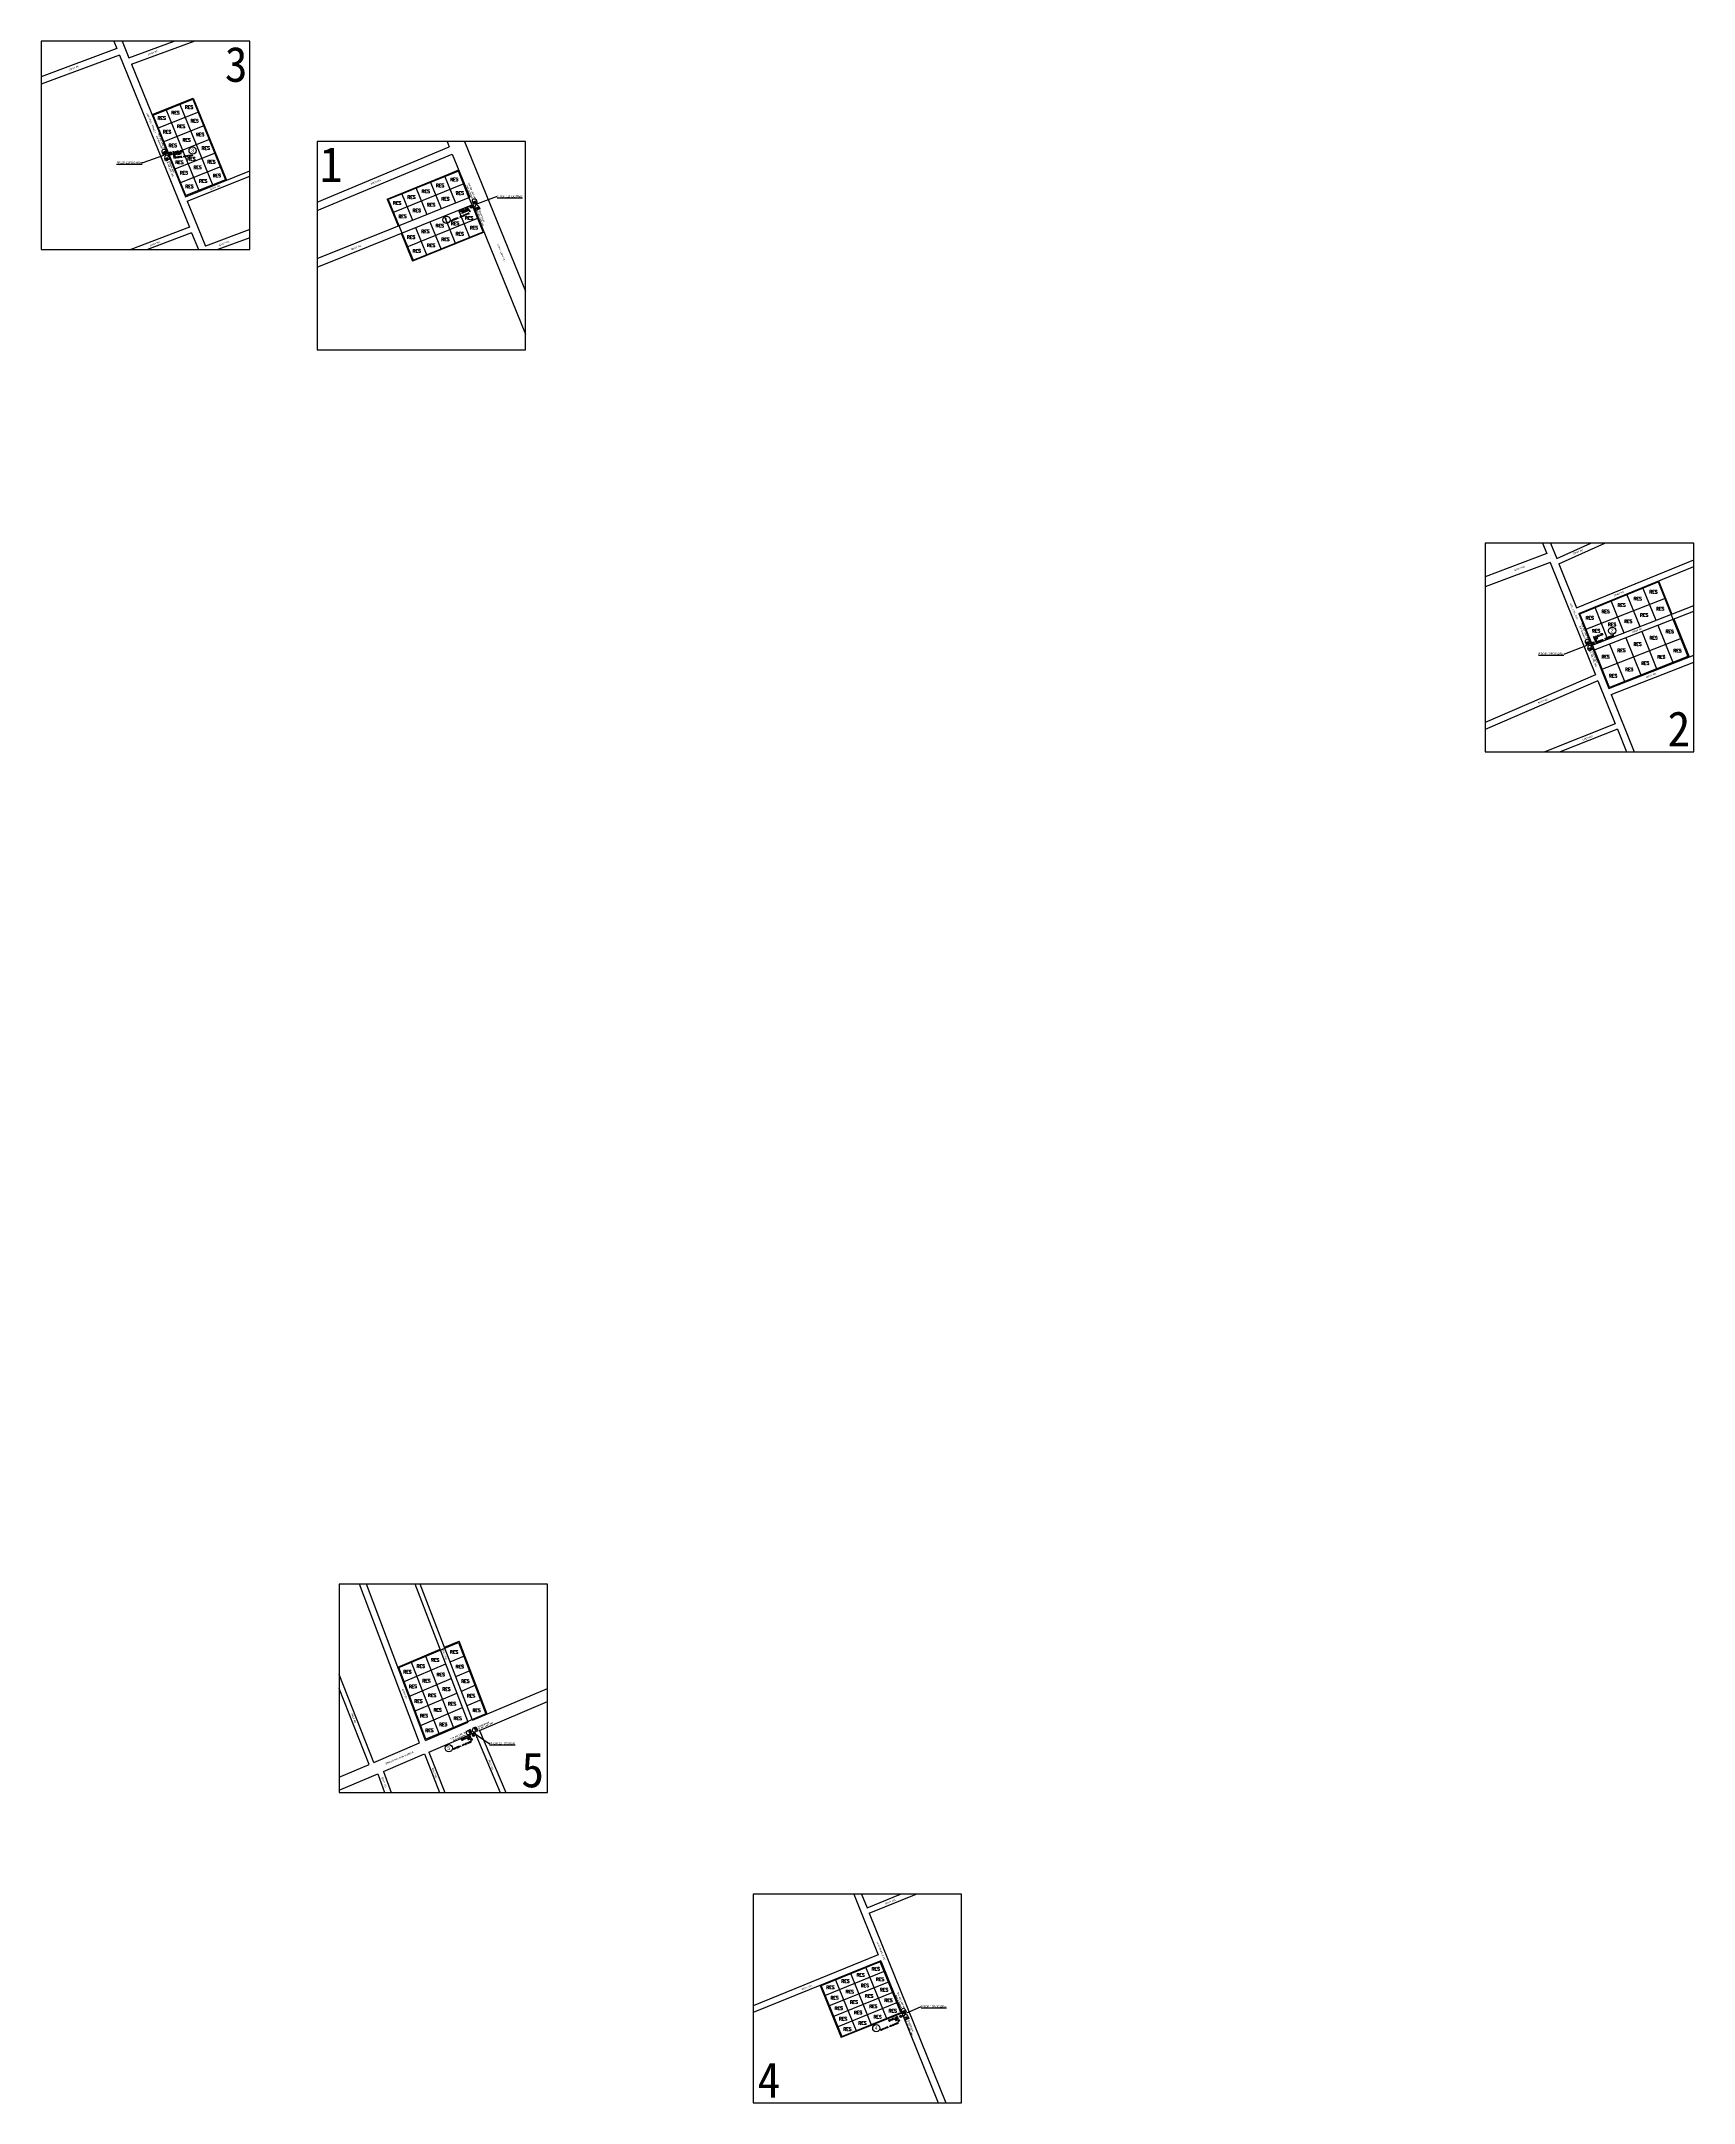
# Model space of a CAD drawing. Header units: metres. Extents: x 0 to 13977865, y -133221 to 11617873.
# Drawn here: x 13878122 to 13879696, y 744572 to 746537 of the extents above; entities that cross this region are included whole.
import ezdxf
from ezdxf import colors
from ezdxf.entities.mleader import LeaderData, LeaderLine
from ezdxf.enums import TextEntityAlignment as Align
from ezdxf.lldxf.tags import DXFTag
from ezdxf.math import Vec2, Vec3

# ---------------------------------------------------------------- set-up
doc = ezdxf.new("R2010")
doc.units = ezdxf.units.M
doc.header["$MEASUREMENT"] = 0
doc.linetypes.add('AERCAB', pattern=[3, 2, -1])
for name, color, linetype in [('1 CORE PRECONNECTED CABLE', 10, 'Continuous'), ('4', 7, 'Continuous'), ('EXPOLE', 7, 'Continuous'), ('GRIDS', 251, 'Continuous'), ('LOT BOUNDARY', 8, 'Continuous'), ('NAP', 6, 'Continuous'), ('NAP BOUNDARY', 5, 'NAP_BOUNDARY'), ('NEW NAP', 1, 'Continuous'), ('P-AERIAL_FOC', 1, 'AERCAB'), ('p-mh', 1, 'Continuous'), ('RTA', 7, 'Continuous'), ('STREET NAME', 2, 'Continuous'), ('t-block', 7, 'Continuous'), ('X-MERALCO-MANILA', 5, 'Continuous'), ('x-mh', 5, 'Continuous'), ('X-POLE', 5, 'Continuous')]:
    doc.layers.add(name, color=color, linetype=linetype)
doc.styles.add('BOLD', font='swisscbo.ttf')
doc.styles.add('ROMANS', font='romans')
doc.styles.add('SIMPLEX', font='simplex')
doc.styles.get("Standard").update_dxf_attribs({"font": 'arial.ttf'})
doc.styles.add('样式 1', font='SimSun.ttf')
tags = doc.linetypes.add('NAP_BOUNDARY', pattern='A,3,-1,["NAP",Standard,S=0.4,R=0,X=-0.73,Y=-0.2],-0.6', length=4.6).pattern_tags.tags
tags[6] = DXFTag(74, 10)

# ---------------------------------------------------------------- blocks, each defined once
blk = doc.blocks.new('EPOLE')
at = {"layer": 'X-MERALCO-MANILA', "lineweight": 0, "ltscale": 0.5}
blk.add_circle((0, -0.1), 1.52, dxfattribs=at)
at = {"layer": 'EXPOLE', "color": 5, "style": 'SIMPLEX'}
blk.add_text('X', height=2.5, rotation=359.1747, dxfattribs=at).set_placement((0, 0), align=Align.MIDDLE)
at = {"layer": 'EXPOLE', "style": 'SIMPLEX'}
blk.add_attdef('POLNO', (1.8, -1), '', height=2, dxfattribs=at)
blk = doc.blocks.new('RTA')
at = {"layer": 'RTA', "color": 5}
blk.add_circle((13970732.4, 788197.1), 3.45, dxfattribs=at)
blk.add_attdef('#', text='', height=3.49).set_placement((13970732.3, 788195.5), align=Align.CENTER)
blk = doc.blocks.new('AS-BUILT NAP')
at = {"layer": '4', "color": 5, "linetype": 'Continuous'}
for p, q in [((-2.1, 2.5), (0.9, 2.4)), ((-2.1, -2.6), (-2.1, 2.5)), ((0.9, -2.6), (-2.1, -2.6))]:
    blk.add_line(p, q, dxfattribs=at)
for points in [[(-2.1, -0.1), (-0.8, -1.3), (-0.8, 1.2), (-2.1, -0.1)], [(-0.8, 0.8), (0.9, 0.8)], [(-0.8, 0.2), (0.9, 0.2)], [(-0.8, -0.4), (0.9, -0.4)], [(-0.8, -0.9), (0.9, -1)]]:
    blk.add_lwpolyline(points, dxfattribs=at)
blk.add_ellipse((0.2, -0.1), major_axis=(3.7, -0.02), ratio=0.690295, start_param=4.896406, end_param=7.669965, dxfattribs=at)
at = {"color": 5, "style": 'BOLD'}
blk.add_attdef('MHTYPE', text='', height=1.65, rotation=359.6755, dxfattribs=at).set_placement((-0.9, 2.4), align=Align.BOTTOM_CENTER)
at = {"style": 'BOLD'}
for tag, p in [('QCY18', (-0.8, 7.3)), ('MHNO', (-0.8, 4.9))]:
    blk.add_attdef(tag, text='', height=1.65, rotation=359.6755, dxfattribs=at).set_placement(p, align=Align.BOTTOM_CENTER)
blk = doc.blocks.new('CONVERGE NAP PROPOSED')
at = {"layer": 'NEW NAP', "linetype": 'Continuous'}
for p, q in [((-184.4, -218), (-181.4, -218)), ((-184.4, -223), (-184.4, -218)), ((-181.4, -223), (-184.4, -223))]:
    blk.add_line(p, q, dxfattribs=at)
for points in [[(-184.4, -220.5), (-183.1, -221.8), (-183.1, -219.2), (-184.4, -220.5)], [(-183.1, -219.6), (-181.4, -219.6)], [(-183.1, -220.2), (-181.4, -220.2)], [(-183.1, -221.1), (-181.4, -221.1)], [(-183.1, -221.7), (-181.4, -221.7)]]:
    blk.add_lwpolyline(points, dxfattribs=at)
blk.add_ellipse((-182.1, -220.5), major_axis=(3.7, 0), ratio=0.690295, start_param=4.896406, end_param=7.669965, dxfattribs=at)
at = {"layer": 'p-mh', "style": 'SIMPLEX'}
for tag, p in [('MHTYPE', (-183.2, -218)), ('MHNO', (-183.2, -215.6))]:
    blk.add_attdef(tag, text='', height=1.65, dxfattribs=at).set_placement(p, align=Align.BOTTOM_CENTER)

msp = doc.modelspace()

# ---------------------------------------------------------------- linework, layer by layer
at = {"color": 0}
for points in [[(13878193.9, 746530), (13878121.8, 746503.1)], [(13878191, 746537), (13878193.9, 746530)], [(13878199, 746537), (13878205.4, 746521.3)], [(13878205.4, 746521.3), (13878248.4, 746537)], [(13878207.9, 746515.1), (13878267.7, 746537)], [(13878196.3, 746523.9), (13878121.8, 746496.1)], [(13878196.3, 746523.9), (13878263, 746359.7)], [(13878207.9, 746515.1), (13878259.2, 746388.9)], [(13878234.4, 746524.8), (13878234.4, 746524.8)], [(13878384.8, 746383.7), (13878510.6, 746436.3)], [(13878384.8, 746375.7), (13878513.4, 746429.4)], [(13878508.5, 746441.5), (13878510.6, 746436.3)], [(13878513.4, 746429.4), (13878530.1, 746388.5)], [(13878525.1, 746441.5), (13878583.4, 746298.7)], [(13878259.2, 746388.9), (13878320.5, 746413.5)], [(13878261, 746384.5), (13878320.5, 746408.3)], [(13878261, 746384.5), (13878278.4, 746341.6)], [(13878384.8, 746329.9), (13878530.1, 746388.5)], [(13878384.8, 746321.6), (13878533, 746381.5)], [(13878533, 746381.5), (13878583.4, 746258)], [(13878263, 746359.7), (13878207.2, 746338.4)], [(13878265.1, 746354.5), (13878223.1, 746338.4)], [(13878265.1, 746354.5), (13878271.6, 746338.4)], [(13878320.5, 746357.5), (13878278.4, 746341.6)], [(13878320.5, 746349.6), (13878290.1, 746338.4)], [(13879552.4, 746058.6), (13879556.3, 746048.8)], [(13879559.9, 746058.6), (13879565.8, 746044)], [(13879565.8, 746044), (13879598.4, 746058.6)], [(13879567.8, 746039), (13879611.6, 746058.6)], [(13879556.3, 746048.8), (13879497.7, 746026.7)], [(13879559.7, 746040.3), (13879497.7, 746017)], [(13879559.7, 746040.3), (13879602.8, 745933.1)], [(13879567.8, 746039), (13879584.6, 745997.2)], [(13879584.6, 745997.2), (13879696.4, 746042.8)], [(13879586.8, 745991.7), (13879696.4, 746036.4)], [(13879599, 745961.2), (13879696.4, 745999.3)], [(13879586.8, 745991.7), (13879599, 745961.2)], [(13879600.9, 745956.6), (13879696.4, 745993.9)], [(13879600.9, 745956.6), (13879615.5, 745920.2)], [(13879615.5, 745920.2), (13879696.4, 745952)], [(13879617.8, 745914.5), (13879696.4, 745945.4)], [(13879602.8, 745933.1), (13879497.7, 745887.7)], [(13879605, 745927.6), (13879497.7, 745881.2)], [(13879605, 745927.6), (13879621.6, 745886.5)], [(13879617.8, 745914.5), (13879639.7, 745860)], [(13879621.6, 745886.5), (13879554.4, 745860)], [(13879623.6, 745881.4), (13879569.2, 745860)], [(13879623.6, 745881.4), (13879632.2, 745860)], [(13878482.1, 744915.3), (13878425, 745066.6)], [(13878488, 744917.8), (13878431.9, 745066.6)], [(13878528.6, 744935.1), (13878478, 745066.6)], [(13878532.9, 744937), (13878483, 745066.6)], [(13878438.7, 744896.8), (13878405.6, 744980.7)], [(13878434.2, 744894.9), (13878405.6, 744967.3)], [(13878532.9, 744937), (13878604.2, 744967.3)], [(13878539.5, 744927.3), (13878604.2, 744954.8)], [(13878488, 744917.8), (13878528.6, 744935.1)], [(13878491.2, 744906.7), (13878534.9, 744925.3)], [(13878534.9, 744925.3), (13878559, 744868)], [(13878539.5, 744927.3), (13878564.5, 744868)], [(13878438.7, 744896.8), (13878482.1, 744915.3)], [(13878447.8, 744888.2), (13878487, 744904.9)], [(13878487, 744904.9), (13878501.4, 744868)], [(13878491.2, 744906.7), (13878506.4, 744868)], [(13878405.6, 744882.7), (13878434.2, 744894.9)], [(13878405.6, 744870.2), (13878442.5, 744885.9)], [(13878442.5, 744885.9), (13878449, 744868)], [(13878447.8, 744888.2), (13878455.1, 744868)], [(13878896.1, 744771.1), (13878919.4, 744713.3)], [(13878903.5, 744771.1), (13878908.7, 744758.3)], [(13878908.7, 744758.3), (13878940.5, 744771.1)], [(13878910.7, 744753.1), (13878955.4, 744771.1)], [(13878910.8, 744753.1), (13878983.7, 744572.4)], [(13878919.4, 744713.3), (13878800.1, 744664.9)], [(13878921.7, 744707.8), (13878800.1, 744658.4)], [(13878921.7, 744707.8), (13878976.4, 744572.4)]]:
    msp.add_lwpolyline(points, dxfattribs=at)
at = {"layer": 'GRIDS', "color": 4, "linetype": 'Continuous', "transparency": 33554687}
for points in [[(13878121.8, 746338.4), (13878320.5, 746338.4), (13878320.5, 746537), (13878121.8, 746537)], [(13878384.8, 746242.9), (13878583.4, 746242.9), (13878583.4, 746441.5), (13878384.8, 746441.5)], [(13879497.7, 745860), (13879696.4, 745860), (13879696.4, 746058.6), (13879497.7, 746058.6)], [(13878405.6, 744868), (13878604.2, 744868), (13878604.2, 745066.6), (13878405.6, 745066.6)], [(13878800.1, 744572.4), (13878998.7, 744572.4), (13878998.7, 744771.1), (13878800.1, 744771.1)]]:
    msp.add_lwpolyline(points, close=True, dxfattribs=at)
at = {"layer": 'LOT BOUNDARY'}
for points in [[(13878227.4, 746467.1), (13878266.6, 746482.8)], [(13878232.7, 746454.1), (13878271.9, 746469.8)], [(13878240.5, 746472.4), (13878272.2, 746394.2)], [(13878253.5, 746477.6), (13878285.3, 746399.4)], [(13878266.6, 746482.8), (13878298.4, 746404.6)], [(13878238, 746441.1), (13878277.2, 746456.8)], [(13878243.3, 746428), (13878282.5, 746443.7)], [(13878248.6, 746415), (13878287.8, 746430.7)], [(13878253.9, 746402), (13878293.1, 746417.7)], [(13878451.5, 746386.6), (13878506, 746408.9), (13878519.7, 746414.4)], [(13878456.7, 746373.9), (13878524.9, 746401.4)], [(13878465.1, 746392.2), (13878475.6, 746366.5)], [(13878478.7, 746397.7), (13878489.2, 746372)], [(13878492.4, 746403.3), (13878502.9, 746377.5)], [(13878506, 746408.9), (13878516.5, 746383)], [(13878451.5, 746386.6), (13878461.9, 746361)], [(13878505.8, 746370.5), (13878516.6, 746343.9)], [(13878519.4, 746376), (13878530.3, 746349.4)], [(13878464.8, 746354), (13878475.7, 746327.3)], [(13878538.3, 746368.5), (13878470.2, 746340.8)], [(13878543.8, 746355), (13878475.7, 746327.3)], [(13878478.5, 746359.5), (13878489.3, 746332.8)], [(13878492.1, 746365), (13878503, 746338.4)], [(13879647.6, 746016.5), (13879660.2, 745985.2)], [(13879662.8, 746022.7), (13879675.5, 745991.1)], [(13879592.9, 745976.4), (13879669.3, 746006.4)], [(13879602, 745997.8), (13879614.3, 745967.2)], [(13879617.2, 746004.1), (13879629.6, 745973.2)], [(13879632.4, 746010.3), (13879644.9, 745979.2)], [(13879662, 745980.5), (13879676.6, 745944.2)], [(13879677.3, 745986.5), (13879691.9, 745950.3)], [(13879608.2, 745938.4), (13879684.6, 745968.3)], [(13879616.2, 745962.6), (13879630.8, 745926.2)], [(13879631.5, 745968.5), (13879646.1, 745932.2)], [(13879646.8, 745974.5), (13879661.3, 745938.2)], [(13878461.7, 744987.5), (13878501.8, 745004.6)], [(13878514.9, 744929.3), (13878488.1, 744998.8)], [(13878506.2, 745006.5), (13878519.9, 745012.3)], [(13878511.5, 744992.6), (13878525.2, 744998.4)], [(13878546.6, 744942.8), (13878519.9, 745012.3)], [(13878467, 744973.6), (13878507.2, 744990.7)], [(13878472.2, 744959.6), (13878512.5, 744976.8)], [(13878501.2, 744923.4), (13878474.4, 744992.9)], [(13878516.9, 744978.7), (13878530.6, 744984.5)], [(13878477.5, 744945.7), (13878517.9, 744962.9)], [(13878522.2, 744964.8), (13878535.9, 744970.6)], [(13878527.6, 744950.9), (13878541.3, 744956.7)], [(13878482.7, 744931.8), (13878523.2, 744949)], [(13878907.3, 744701.9), (13878927.4, 744652.1)], [(13878864, 744684.3), (13878884.1, 744634.5)], [(13878925.7, 744697.8), (13878868, 744674.4)], [(13878929.7, 744687.8), (13878872, 744664.4)], [(13878878.4, 744690.2), (13878898.5, 744640.3)], [(13878892.8, 744696), (13878913, 744646.2)], [(13878933.8, 744677.9), (13878876, 744654.4)], [(13878937.8, 744667.9), (13878880.1, 744644.5)], [(13878941.8, 744657.9), (13878884.1, 744634.5)]]:
    msp.add_lwpolyline(points, dxfattribs=at)
at = {"layer": 'NAP BOUNDARY'}
for points in [[(13878228.5, 746466.7), (13878266.2, 746481.8), (13878297.3, 746405.1), (13878259.6, 746390)], [(13878476.1, 746328.3), (13878542.8, 746355.4), (13878532.3, 746381.2), (13878529.4, 746388.2), (13878519.3, 746413.3), (13878452.5, 746386.2), (13878465.5, 746354.3)], [(13879587.8, 745991.2), (13879662.3, 746021.7), (13879674.7, 745990.8), (13879676.5, 745986.2), (13879690.8, 745950.7), (13879616, 745921.2), (13879601.7, 745956.9), (13879599.8, 745961.5)], [(13878462.7, 744987.1), (13878502.1, 745003.9), (13878506.5, 745005.7), (13878519.4, 745011.2), (13878545.6, 744943.2), (13878532.6, 744937.7), (13878528.3, 744935.9), (13878488.4, 744918.9)], [(13878865, 744683.9), (13878884.5, 744635.5), (13878940.8, 744658.4), (13878921.2, 744706.7)]]:
    msp.add_lwpolyline(points, close=True, dxfattribs=at)
at = {"layer": 'P-AERIAL_FOC'}
for points in [[(13878239.9, 746429.6), (13878240.6, 746428.2)], [(13878535.5, 746382.4), (13878536.1, 746381.1)], [(13879596, 745962.6), (13879596.6, 745961.2)], [(13878531.2, 744926.2), (13878532.6, 744926.8)], [(13878944.4, 744657.9), (13878945, 744656.5)]]:
    msp.add_lwpolyline(points, dxfattribs=at)

# ---------------------------------------------------------------- block references
at = {"layer": 'NAP', "color": 1}
ref = msp.add_blockref('AS-BUILT NAP', (13878241.6, 746425.3), dxfattribs=dict(at, xscale=0.8000000000000015, yscale=0.8000000000000015, zscale=0.8000000000000015, rotation=111.5554593022758))
ref.add_attrib('MHNO', 'TCR_002_L822_N01', dxfattribs={"layer": 'p-mh', "color": 5, "height": 1.32, "rotation": 291.231, "style": 'BOLD'}).set_placement((13878243.3, 746415.8), align=Align.BOTTOM_CENTER)
ref.add_attrib('MHTYPE', 'SOURCE NAP', dxfattribs={"layer": 'p-mh', "color": 5, "height": 1.32, "rotation": 291.231, "style": 'BOLD'}).set_placement((13878244.9, 746417), align=Align.BOTTOM_CENTER)
ref = msp.add_blockref('AS-BUILT NAP', (13878537.2, 746378.1), dxfattribs=dict(at, xscale=0.8000000000000015, yscale=0.8000000000000015, zscale=0.8000000000000015, rotation=111.5554593022758))
ref.add_attrib('MHNO', 'TCR_002_L919_N01', dxfattribs={"layer": 'p-mh', "color": 5, "height": 1.32, "rotation": 291.231, "style": 'BOLD'}).set_placement((13878538.9, 746368.7), align=Align.BOTTOM_CENTER)
ref.add_attrib('MHTYPE', 'SOURCE NAP', dxfattribs={"layer": 'p-mh', "color": 5, "height": 1.32, "rotation": 291.231, "style": 'BOLD'}).set_placement((13878540.5, 746369.9), align=Align.BOTTOM_CENTER)
ref = msp.add_blockref('AS-BUILT NAP', (13879597.6, 745958.3), dxfattribs=dict(at, xscale=0.8000000000000015, yscale=0.8000000000000015, zscale=0.8000000000000015, rotation=111.5554593022758))
ref.add_attrib('MHNO', 'TCR_002_L961_N03', dxfattribs={"layer": 'p-mh', "color": 5, "height": 1.32, "rotation": 291.231, "style": 'BOLD'}).set_placement((13879599.3, 745948.8), align=Align.BOTTOM_CENTER)
ref.add_attrib('MHTYPE', 'SOURCE NAP', dxfattribs={"layer": 'p-mh', "color": 5, "height": 1.32, "rotation": 291.231, "style": 'BOLD'}).set_placement((13879600.9, 745950), align=Align.BOTTOM_CENTER)
ref = msp.add_blockref('AS-BUILT NAP', (13878535.4, 744928.1), dxfattribs=dict(at, xscale=0.8000000000000012, yscale=0.8000000000000012, zscale=0.8000000000000012, rotation=204.0839483007612))
ref.add_attrib('MHNO', 'TCR_002_L847_N02', dxfattribs={"layer": 'p-mh', "color": 5, "height": 1.32, "rotation": 23.7595, "style": 'BOLD'}).set_placement((13878544.8, 744930.2), align=Align.BOTTOM_CENTER)
ref.add_attrib('MHTYPE', 'SOURCE NAP', dxfattribs={"layer": 'p-mh', "color": 5, "height": 1.32, "rotation": 23.7595, "style": 'BOLD'}).set_placement((13878543.5, 744931.7), align=Align.BOTTOM_CENTER)
ref = msp.add_blockref('AS-BUILT NAP', (13878946, 744653.6), dxfattribs=dict(at, xscale=0.8000000000000015, yscale=0.8000000000000015, zscale=0.8000000000000015, rotation=111.5554593022758))
ref.add_attrib('MHNO', 'TCR_002_L842_N02', dxfattribs={"layer": 'p-mh', "color": 5, "height": 1.32, "rotation": 291.231, "style": 'BOLD'}).set_placement((13878947.7, 744644.2), align=Align.BOTTOM_CENTER)
ref.add_attrib('MHTYPE', 'SOURCE NAP', dxfattribs={"layer": 'p-mh', "color": 5, "height": 1.32, "rotation": 291.231, "style": 'BOLD'}).set_placement((13878949.3, 744645.3), align=Align.BOTTOM_CENTER)
at = {"layer": 'NEW NAP'}
ref = msp.add_blockref('CONVERGE NAP PROPOSED', (13878345.7, 746633.8), dxfattribs=dict(at, xscale=-0.8000000000000009, yscale=0.8, zscale=0.8000000000000002, rotation=292.7078616367053))
ref.add_attrib('MHTYPE', 'TCR_002_L822_N03', dxfattribs={"layer": 'p-mh', "color": 0, "height": 1.32, "rotation": 292.7079, "style": 'BOLD'}).set_placement((13878235.7, 746440.9), align=Align.BOTTOM_CENTER)
ref.add_attrib('MHNO', 'NAP AUGMENT', dxfattribs={"layer": 'x-mh', "color": 0, "height": 1.32, "rotation": 292.7079, "style": 'BOLD'}).set_placement((13878233.4, 746440.1), align=Align.BOTTOM_CENTER)
ref = msp.add_blockref('CONVERGE NAP PROPOSED', (13878641.3, 746586.6), dxfattribs=dict(at, xscale=-0.8000000000000009, yscale=0.8, zscale=0.8000000000000002, rotation=292.7078616367053))
ref.add_attrib('MHTYPE', 'TCR_002_L919_N03', dxfattribs={"layer": 'p-mh', "color": 0, "height": 1.32, "rotation": 292.7079, "style": 'BOLD'}).set_placement((13878531.3, 746393.8), align=Align.BOTTOM_CENTER)
ref.add_attrib('MHNO', 'NAP AUGMENT', dxfattribs={"layer": 'x-mh', "color": 0, "height": 1.32, "rotation": 292.7079, "style": 'BOLD'}).set_placement((13878529, 746393), align=Align.BOTTOM_CENTER)
ref = msp.add_blockref('CONVERGE NAP PROPOSED', (13879704.8, 746165.1), dxfattribs=dict(at, xscale=-0.8000000000000009, yscale=0.8, zscale=0.8000000000000002, rotation=291.8458867440829))
ref.add_attrib('MHTYPE', 'TCR_002_L962_N01', dxfattribs={"layer": 'p-mh', "color": 0, "height": 1.32, "rotation": 291.8459, "style": 'BOLD'}).set_placement((13879591.6, 745973.9), align=Align.BOTTOM_CENTER)
ref.add_attrib('MHNO', 'NAP AUGMENT', dxfattribs={"layer": 'x-mh', "color": 0, "height": 1.32, "rotation": 291.8459, "style": 'BOLD'}).set_placement((13879589.3, 745973.1), align=Align.BOTTOM_CENTER)
ref = msp.add_blockref('CONVERGE NAP PROPOSED', (13878324.6, 745027), dxfattribs=dict(at, xscale=-0.8000000000000003, yscale=0.8000000000000002, zscale=0.8000000000000002, rotation=24.0923225503766))
ref.add_attrib('MHTYPE', 'TCR_002_L847_N04', dxfattribs={"layer": 'p-mh', "color": 0, "height": 1.32, "rotation": 24.0923, "style": 'BOLD'}).set_placement((13878520, 744921.7), align=Align.BOTTOM_CENTER)
ref.add_attrib('MHNO', 'NAP AUGMENT', dxfattribs={"layer": 'x-mh', "color": 0, "height": 1.32, "rotation": 24.0923, "style": 'BOLD'}).set_placement((13878520.8, 744919.4), align=Align.BOTTOM_CENTER)
ref = msp.add_blockref('CONVERGE NAP PROPOSED', (13879050.2, 744862.1), dxfattribs=dict(at, xscale=-0.8000000000000009, yscale=0.8, zscale=0.8000000000000002, rotation=292.7078616367053))
ref.add_attrib('MHTYPE', 'TCR_002_L842_N04', dxfattribs={"layer": 'p-mh', "color": 0, "height": 1.32, "rotation": 292.7079, "style": 'BOLD'}).set_placement((13878940.1, 744669.3), align=Align.BOTTOM_CENTER)
ref.add_attrib('MHNO', 'NAP AUGMENT', dxfattribs={"layer": 'x-mh', "color": 0, "height": 1.32, "rotation": 292.7079, "style": 'BOLD'}).set_placement((13878937.8, 744668.4), align=Align.BOTTOM_CENTER)
at = {"layer": 'RTA'}
for p, values in [((-92466.3, -41764.3), {'#': '3'}), ((-92224.4, -41830.2), {'#': '1'}), ((-91113.7, -42221.8), {'#': '2'}), ((-92222.2, -43286.8), {'#': '5'}), ((-91814.9, -43553.6), {'#': '4'})]:
    msp.add_blockref('RTA', p, dxfattribs=at).add_auto_attribs(values)
at = {"layer": 'X-POLE'}
ref = msp.add_blockref('EPOLE', (13878244.9, 746430.5), dxfattribs=dict(at, xscale=0.8000000000000008, yscale=0.8000000000000008, zscale=0.8000000000000008, rotation=7.084249880419821))
ref.add_attrib('OWNER', 'SUKELCO', (13878247.1, 746430.3), dxfattribs={"color": 7, "height": 1.6, "rotation": 7.0842, "style": 'SIMPLEX'})
ref.add_attrib('POLNO', '251594', (13878247.4, 746428.3), dxfattribs={"color": 7, "height": 1.6, "rotation": 7.0842, "style": 'SIMPLEX'})
ref.add_attrib('TYPE', 'CC', (13878247.7, 746427), dxfattribs={"color": 7, "height": 1.2, "rotation": 7.0842, "style": 'SIMPLEX'})
ref.add_attrib('DA', '6.690040, 124.670341', (13878248, 746425.4), dxfattribs={"color": 7, "height": 1.2, "rotation": 7.0842, "style": 'SIMPLEX'})
ref = msp.add_blockref('EPOLE', (13878531.4, 746379.1), dxfattribs=dict(at, xscale=-0.8000000000000008, yscale=0.8000000000000006, zscale=0.8000000000000006, rotation=22.37589101480184))
ref.add_attrib('OWNER', 'SUKELCO', (13878520.1, 746374), dxfattribs={"color": 7, "height": 1.6, "rotation": 22.3759, "style": 'SIMPLEX'})
ref.add_attrib('POLNO', '250658', (13878522.5, 746372.8), dxfattribs={"color": 7, "height": 1.6, "rotation": 22.3759, "style": 'SIMPLEX'})
ref.add_attrib('TYPE', 'W', (13878529.9, 746374.3), dxfattribs={"color": 7, "height": 1.2, "rotation": 22.3759, "style": 'SIMPLEX'})
ref.add_attrib('DA', '6.689601, 124.672948', (13878512.3, 746365.3), dxfattribs={"color": 7, "height": 1.2, "rotation": 22.3759, "style": 'SIMPLEX'})
ref = msp.add_blockref('EPOLE', (13879600.6, 745963.6), dxfattribs=dict(at, xscale=0.8000000000000006, yscale=0.8000000000000006, zscale=0.8000000000000006, rotation=22.04846689538865))
ref.add_attrib('OWNER', 'SUKELCO', (13879601, 745967.8), dxfattribs={"color": 7, "height": 1.6, "rotation": 22.0485, "style": 'SIMPLEX'})
ref.add_attrib('POLNO', 'NPT', (13879601.8, 745965.9), dxfattribs={"color": 7, "height": 1.6, "rotation": 22.0485, "style": 'SIMPLEX'})
ref.add_attrib('TYPE', 'CC', (13879602.4, 745964.7), dxfattribs={"color": 7, "height": 1.2, "rotation": 22.0485, "style": 'SIMPLEX'})
ref.add_attrib('DA', '6.685809, 124.682534', (13879603.1, 745963.2), dxfattribs={"color": 7, "height": 1.2, "rotation": 22.0485, "style": 'SIMPLEX'})
ref = msp.add_blockref('EPOLE', (13878533.7, 744922.7), dxfattribs=dict(at, xscale=-0.8000000000000009, yscale=0.8000000000000006, zscale=0.8000000000000006, rotation=22.37589101480184))
ref.add_attrib('OWNER', 'SUKELCO', (13878522.2, 744917.5), dxfattribs={"color": 7, "height": 1.6, "rotation": 22.3759, "style": 'SIMPLEX'})
ref.add_attrib('POLNO', 'NPT', (13878528.5, 744917.9), dxfattribs={"color": 7, "height": 1.6, "rotation": 22.3759, "style": 'SIMPLEX'})
ref.add_attrib('TYPE', 'CC', (13878531.1, 744917.5), dxfattribs={"color": 7, "height": 1.2, "rotation": 22.3759, "style": 'SIMPLEX'})
ref.add_attrib('DA', '6.676584, 124.672962', (13878514.5, 744908.9), dxfattribs={"color": 7, "height": 1.2, "rotation": 22.3759, "style": 'SIMPLEX'})
ref = msp.add_blockref('EPOLE', (13878940.8, 744654.9), dxfattribs=dict(at, xscale=-0.8000000000000009, yscale=0.8000000000000006, zscale=0.8000000000000006, rotation=22.37589101480184))
ref.add_attrib('OWNER', 'SUKELCO', (13878929.3, 744649.7), dxfattribs={"color": 7, "height": 1.6, "rotation": 22.3759, "style": 'SIMPLEX'})
ref.add_attrib('POLNO', 'NPT', (13878935.7, 744650.1), dxfattribs={"color": 7, "height": 1.6, "rotation": 22.3759, "style": 'SIMPLEX'})
ref.add_attrib('TYPE', 'CC', (13878938.2, 744649.7), dxfattribs={"color": 7, "height": 1.2, "rotation": 22.3759, "style": 'SIMPLEX'})
ref.add_attrib('DA', '6.674190, 124.676621', (13878921.7, 744641.1), dxfattribs={"color": 7, "height": 1.2, "rotation": 22.3759, "style": 'SIMPLEX'})

# ---------------------------------------------------------------- texts
at = {"layer": 'LOT BOUNDARY', "char_height": 3.02, "width": 55.271, "attachment_point": 2, "rotation": 0.6682, "style": 'ROMANS'}
for insert in [(13878249.7, 746470.5), (13878262.7, 746475.7), (13878236.6, 746465.3), (13878241.8, 746452.2), (13878255, 746457.4), (13878268, 746462.7), (13878273.3, 746449.6), (13878247.2, 746439.2), (13878260.3, 746444.4), (13878278.6, 746436.7), (13878253.4, 746423.1), (13878257.8, 746413.1), (13878264.9, 746426.4), (13878270.8, 746418.3), (13878283.9, 746423.6), (13878289.2, 746410.5), (13878263.1, 746400.1), (13878276.1, 746405.3), (13878474.5, 746390), (13878488.2, 746395.5), (13878501.8, 746401.1), (13878515.4, 746406.7), (13878520.7, 746393.8), (13878460.9, 746384.4), (13878466.1, 746371.6), (13878479.7, 746377.2), (13878493.4, 746382.7), (13878507, 746388.3), (13878529.5, 746370.1), (13878474.2, 746351.8), (13878487.9, 746357.3), (13878501.5, 746362.8), (13878516.2, 746364.9), (13878520.6, 746355), (13878534.1, 746360.8), (13878479.6, 746338.7), (13878493.3, 746344), (13878506.9, 746349.7), (13879627.6, 746001.2), (13879642.9, 746007.3), (13879657.9, 746013.8), (13879664.4, 745997.7), (13879597.2, 745989), (13879612.4, 745995.1), (13879618.6, 745982.7), (13879633.9, 745985.7), (13879649.1, 745991.7), (13879603.4, 745976.6), (13879627.5, 745958), (13879642.8, 745964), (13879658.1, 745970), (13879673.4, 745976), (13879680.7, 745957.8), (13879612.3, 745952), (13879634.9, 745939.8), (13879650.1, 745945.8), (13879665.4, 745951.8), (13879619.6, 745933.8), (13878497.2, 744995.9), (13878515.2, 745003.5), (13878470.7, 744984.6), (13878483.5, 744990), (13878488.8, 744976.1), (13878502.5, 744982), (13878520.6, 744989.6), (13878525.9, 744975.7), (13878476, 744970.7), (13878481.2, 744956.7), (13878494.2, 744962.2), (13878507.9, 744968.1), (13878531.3, 744961.8), (13878486.5, 744942.8), (13878499.5, 744948.3), (13878513.2, 744954.2), (13878518.6, 744940.3), (13878536.6, 744947.9), (13878491.7, 744928.8), (13878504.9, 744934.4), (13878917, 744701.5), (13878873.7, 744683.9), (13878888.1, 744689.8), (13878902.5, 744695.7), (13878906.6, 744685.7), (13878921, 744691.6), (13878925, 744681.6), (13878877.7, 744674), (13878881.7, 744664), (13878892.1, 744679.8), (13878896.2, 744669.9), (13878910.6, 744675.7), (13878914.6, 744665.8), (13878929.1, 744671.6), (13878933.1, 744661.6), (13878885.8, 744654), (13878889.9, 744644.1), (13878900.2, 744659.9), (13878904.2, 744649.9), (13878918.7, 744655.8)]:
    msp.add_mtext('RES', dxfattribs=dict(at, insert=insert))
at = {"layer": 'STREET NAME', "attachment_point": 1}
for s, width, insert, char_height, rotation in [('BRGY RD.', 24.977, (13878223.3, 746525), 1.58, 21.3638), ('BRGY RD.', 24.977, (13878148.3, 746510.5), 1.58, 21.3638), ('MARTINES STREET', 24.977, (13878223.3, 746469), 1.584, 292.6199), ('BRGY RD.', 24.977, (13878282.7, 746396.5), 1.58, 21.3638), ('BRGY RD.', 24.977, (13878435.4, 746401.5), 1.58, 23.4296), ('BRGY RD.', 24.977, (13878225.2, 746342.9), 1.58, 21.3638), ('BRGY RD.', 24.977, (13878290.8, 746343.2), 1.58, 21.3638), ('BRGY RD.', 24.977, (13878416.9, 746339.3), 1.58, 21.3638), ('LAPU - LAPU ST.', 24.977, (13878557.5, 746344), 1.584, 292.6199), ('BRGY RD.', 24.977, (13879525.3, 746033.5), 1.58, 21.3638), ('BRGY RD.', 24.977, (13879581.3, 746049.3), 1.58, 21.3638), ('GEN. LUNA EXT.', 24.977, (13879579.6, 746001.8), 1.584, 292.9071), ('BRGY RD.', 24.977, (13879620, 746009.4), 1.58, 21.3638), ('BRGY RD.', 24.977, (13879637.5, 745974.5), 1.58, 21.3638), ('BRGY RD.', 24.977, (13879650.7, 745931.5), 1.58, 21.3638), ('BRGY RD.', 24.977, (13879547.7, 745907), 1.58, 21.3638), ('BRGY RD.', 24.977, (13879590.2, 745871.9), 1.58, 21.3638), ('BRGY RD.', 24.977, (13878505.2, 745004.7), 1.58, 290.5542), ('BRGY RD.', 24.977, (13878466.9, 744967.1), 1.58, 290.5542), ('BRGY RD.', 24.977, (13878418.5, 744943.9), 1.58, 290.5542), ('BRGY ROAD NEW ISABELA', 29.995, (13878449.7, 744896.2), 1.584, 23.1236), ('BRGY RD.', 24.977, (13878549.4, 744899.6), 1.58, 290.5542), ('BRGY RD.', 24.977, (13878447.5, 744882.8), 1.58, 290.5542), ('BRGY RD.', 24.977, (13878495.4, 744891.9), 1.58, 290.5542), ('BRGY RD.', 24.977, (13878925.9, 744762.8), 1.58, 21.3638), ('NEW ISABELA RD.', 24.977, (13878919.1, 744726), 1.584, 292.6199), ('BRGY RD.', 24.977, (13878846.2, 744681.1), 1.58, 21.3638)]:
    msp.add_mtext_dynamic_manual_height_columns(s, width=width, gutter_width=7.92, heights=[0], dxfattribs=dict(at, insert=insert, char_height=char_height, rotation=rotation))
at = {"layer": 't-block', "char_height": 33.492, "width": 97.051, "attachment_point": 2, "style": '样式 1'}
for s, insert in [('\\pxsm0.9;{\\W0.95;3}', (13878307.6, 746531.8)), ('\\pxsm0.9;{\\W0.95;1}', (13878398, 746436.3)), ('\\pxsm0.9;{\\W0.95;2}', (13879682.2, 745898.5)), ('\\pxsm0.9;{\\W0.95;5}', (13878590.1, 744906.5)), ('\\pxsm0.9;{\\W0.95;4}', (13878815.1, 744610.9))]:
    msp.add_mtext(s, dxfattribs=dict(at, insert=insert))

# ---------------------------------------------------------------- leaders
at = {"layer": '1 CORE PRECONNECTED CABLE', "transparency": 33554687}
ml = msp.add_multileader_mtext('Standard', dxfattribs=at)
ml.set_content('{\\LPROP.12FOC@5m}', color=256)
ml.set_leader_properties()
ml.build(insert=Vec2(0, 0))
ml.multileader.update_dxf_attribs({"dogleg_length": 0.36, "arrow_head_size": 2})
ctx = ml.context
ctx.base_point, ctx.char_height, ctx.arrow_head_size, ctx.landing_gap_size, ctx.plane_origin = Vec3(13878194, 746421), 2, 2, 0.09, Vec3(13878264.7, 746408)
ctx.text_align_type = 2
notes = []
notes.append((ctx, [(1, (1, 1, 0), (13878218.5, 746421), (-1, 0), 0.36, [(0, [(13878240.2, 746428.9)], 0, [])])]))
ctx.mtext.insert, ctx.mtext.alignment, ctx.mtext.flow_direction = Vec3(13878218.1, 746422.3), 3, 5
ml = msp.add_multileader_mtext('Standard', dxfattribs=at)
ml.set_content('{\\LPROP.12FOC@5m}', color=256)
ml.set_leader_properties()
ml.build(insert=Vec2(0, 0))
ml.multileader.update_dxf_attribs({"dogleg_length": 0.36, "arrow_head_size": 2})
ctx = ml.context
ctx.base_point, ctx.char_height, ctx.arrow_head_size, ctx.landing_gap_size, ctx.plane_origin = Vec3(13878556, 746389), 2, 2, 0.09, Vec3(13878569.1, 746365.5)
notes.append((ctx, [(0, (1, 1, 0), (13878555.6, 746389), (1, 0), 0.36, [(0, [(13878535.8, 746381.7)], 0, [])])]))
ctx.mtext.insert, ctx.mtext.flow_direction = Vec3(13878556.1, 746390.3), 5
ml = msp.add_multileader_mtext('Standard', dxfattribs=at)
ml.set_content('{\\LPROP.12FOC@5m}', color=256)
ml.set_leader_properties()
ml.build(insert=Vec2(0, 0))
ml.multileader.update_dxf_attribs({"dogleg_length": 0.36, "arrow_head_size": 2})
ctx = ml.context
ctx.base_point, ctx.char_height, ctx.arrow_head_size, ctx.landing_gap_size, ctx.plane_origin = Vec3(13879548.6, 745953), 2, 2, 0.09, Vec3(13879629.5, 745946.3)
ctx.text_align_type = 2
notes.append((ctx, [(1, (1, 1, 0), (13879573.1, 745953), (-1, 0), 0.36, [(0, [(13879596.3, 745961.9)], 0, [])])]))
ctx.mtext.insert, ctx.mtext.alignment, ctx.mtext.flow_direction = Vec3(13879572.7, 745954.3), 3, 5
ml = msp.add_multileader_mtext('Standard', dxfattribs=at)
ml.set_content('{\\LPROP.12FOC@5m}', color=256)
ml.set_leader_properties()
ml.build(insert=Vec2(0, 0))
ml.multileader.update_dxf_attribs({"dogleg_length": 0.36, "arrow_head_size": 2})
ctx = ml.context
ctx.base_point, ctx.char_height, ctx.arrow_head_size, ctx.landing_gap_size, ctx.plane_origin = Vec3(13878548.9, 744914.7), 2, 2, 0.09, Vec3(13878585.7, 744907.6)
notes.append((ctx, [(0, (1, 1, 0), (13878548.5, 744914.7), (1, 0), 0.36, [(0, [(13878531.9, 744926.5)], 0, [])])]))
ctx.mtext.insert, ctx.mtext.flow_direction = Vec3(13878549, 744916), 5
ml = msp.add_multileader_mtext('Standard', dxfattribs=at)
ml.set_content('{\\LPROP.12FOC@5m}', color=256)
ml.set_leader_properties()
ml.build(insert=Vec2(0, 0))
ml.multileader.update_dxf_attribs({"dogleg_length": 0.36, "arrow_head_size": 2})
ctx = ml.context
ctx.base_point, ctx.char_height, ctx.arrow_head_size, ctx.landing_gap_size, ctx.plane_origin = Vec3(13878960, 744663.9), 2, 2, 0.09, Vec3(13879011.5, 744657.1)
notes.append((ctx, [(0, (1, 1, 0), (13878959.6, 744663.9), (1, 0), 0.36, [(0, [(13878944.7, 744657.2)], 0, [])])]))
ctx.mtext.insert, ctx.mtext.flow_direction = Vec3(13878960.1, 744665.2), 5
for ctx, leaders in notes:
    for number, flags, end, landing, length, lines in leaders:
        leader = LeaderData()
        leader.index, (leader.has_last_leader_line, leader.has_dogleg_vector, leader.attachment_direction) = number, flags
        leader.last_leader_point, leader.dogleg_vector, leader.dogleg_length = Vec3(end), Vec3(landing), length
        for number, points, colour, breaks in lines:
            line = LeaderLine()
            line.index, line.vertices, line.color, line.breaks = number, Vec3.list(points), colors.encode_raw_color(colour), breaks
            leader.lines.append(line)
        ctx.leaders.append(leader)

doc.saveas('drawing.dxf')
